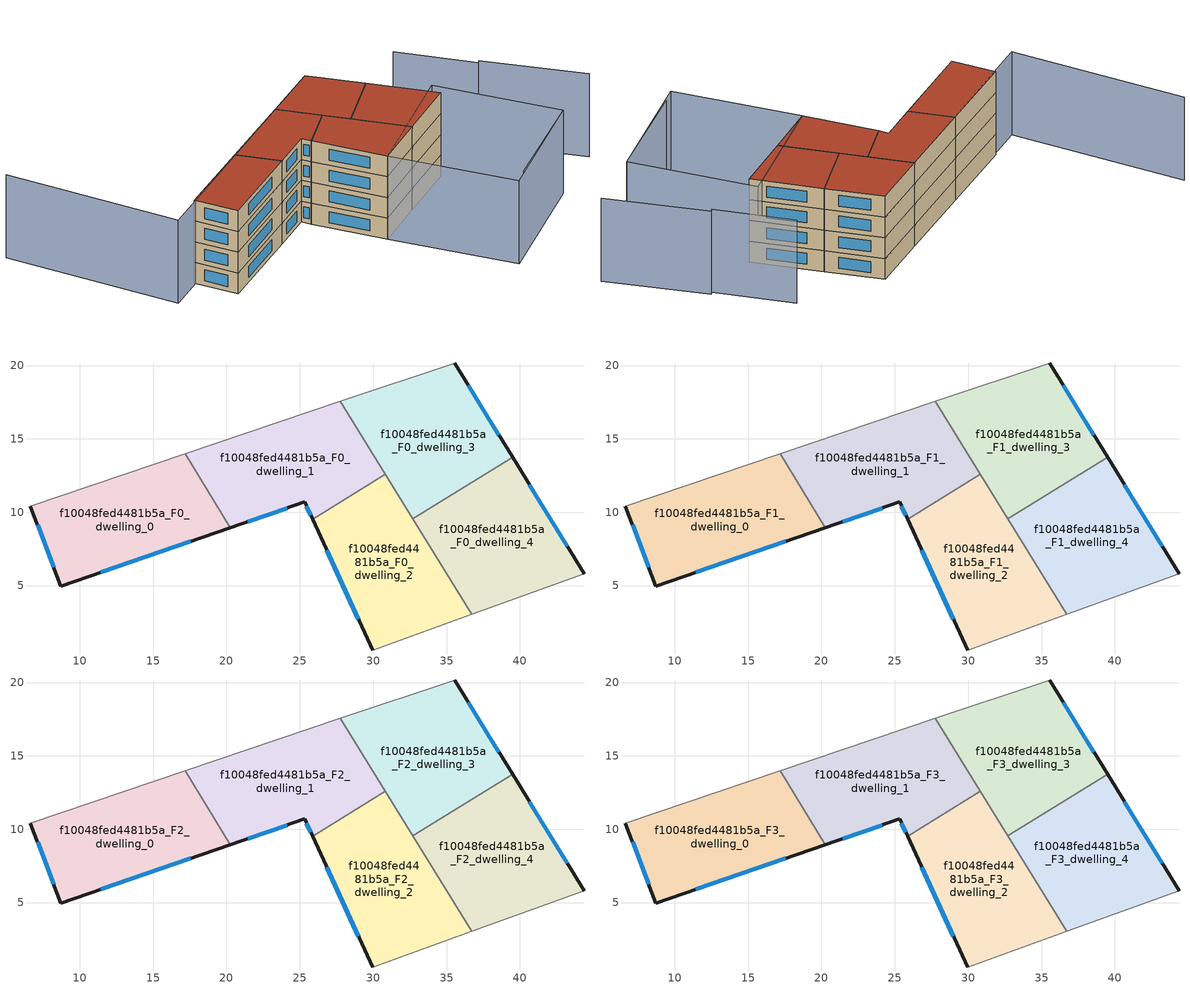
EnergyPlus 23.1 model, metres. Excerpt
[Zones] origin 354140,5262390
f10048fed4481b5a_F0_dwelling_0
 floor ground (EU_floor_Construction): 17.18,13.98 20.27,8.95 8.72,4.96 6.63,10.42 z0
 wall outside (EU_wall_Construction): 6.63,10.42 8.72,4.96 20.27,8.95 z0:3
 wall adiabatic (EU_wall_Construction): 17.18,13.98 6.63,10.42 z0:3
 wall to f10048fed4481b5a_F0_dwelling_1 (EU_wall_Construction): 20.27,8.95 17.18,13.98 z0:3
 window (EU_Window_Construction): 11.43,5.9 17.56,8.01 / 7.12,9.14 8.23,6.24 z0.7:2.3
f10048fed4481b5a_F0_dwelling_1
 floor ground (EU_floor_Construction): 27.77,17.55 30.84,12.57 25.87,9.51 25.33,10.7 20.27,8.95 17.18,13.98 z0
 wall outside (EU_wall_Construction): 20.27,8.95 25.33,10.7 25.87,9.51 z0:3
 wall adiabatic (EU_wall_Construction): 27.77,17.55 17.18,13.98 z0:3
 wall to f10048fed4481b5a_F0_dwelling_2 (EU_wall_Construction): 25.87,9.51 30.84,12.57 z0:3
 wall to f10048fed4481b5a_F0_dwelling_3 (EU_wall_Construction): 30.84,12.57 27.77,17.55 z0:3
 window (EU_Window_Construction): 25.45,10.42 25.74,9.79 / 21.46,9.36 24.14,10.29 z0.7:2.3
f10048fed4481b5a_F0_dwelling_2
 floor ground (EU_floor_Construction): 30.84,12.57 36.71,3.05 29.96,0.61 25.87,9.51 z0
 wall outside (EU_wall_Construction): 25.87,9.51 29.96,0.61 z0:3
 wall adiabatic (EU_wall_Construction): 29.96,0.61 36.71,3.05 z0:3
 wall to f10048fed4481b5a_F0_dwelling_4 (EU_wall_Construction): 36.71,3.05 32.7,9.55 z0:3
 wall to f10048fed4481b5a_F0_dwelling_3 (EU_wall_Construction): 32.7,9.55 30.84,12.57 z0:3
 window (EU_Window_Construction): 26.83,7.42 29,2.7 z0.7:2.3
f10048fed4481b5a_F0_dwelling_3
 floor ground (EU_floor_Construction): 35.55,20.17 39.5,13.74 32.7,9.55 27.77,17.55 z0
 wall outside (EU_wall_Construction): 39.5,13.74 35.55,20.17 z0:3
 wall adiabatic (EU_wall_Construction): 35.55,20.17 27.77,17.55 z0:3
 wall to f10048fed4481b5a_F0_dwelling_4 (EU_wall_Construction): 32.7,9.55 39.5,13.74 z0:3
 window (EU_Window_Construction): 38.57,15.25 36.48,18.66 z0.7:2.3
f10048fed4481b5a_F0_dwelling_4
 floor ground (EU_floor_Construction): 39.5,13.74 44.38,5.82 36.71,3.05 32.7,9.55 z0
 wall outside (EU_wall_Construction): 44.38,5.82 39.5,13.74 z0:3
 wall adiabatic (EU_wall_Construction): 36.71,3.05 44.38,5.82 z0:3
 window (EU_Window_Construction): 43.24,7.68 40.65,11.88 z0.7:2.3
f10048fed4481b5a_F1_dwelling_0
 floor to f10048fed4481b5a_F0_dwelling_0 (EU_floor_Construction): 17.18,13.98 20.27,8.95 8.72,4.96 6.63,10.42 z3
 wall outside (EU_wall_Construction): 6.63,10.42 8.72,4.96 20.27,8.95 z3:6
 wall adiabatic (EU_wall_Construction): 17.18,13.98 6.63,10.42 z3:6
 wall to f10048fed4481b5a_F1_dwelling_1 (EU_wall_Construction): 20.27,8.95 17.18,13.98 z3:6
 window (EU_Window_Construction): 11.43,5.9 17.56,8.01 / 7.12,9.14 8.23,6.24 z3.7:5.3
f10048fed4481b5a_F1_dwelling_1
 floor to f10048fed4481b5a_F0_dwelling_1 (EU_floor_Construction): 27.77,17.55 30.84,12.57 25.87,9.51 25.33,10.7 20.27,8.95 17.18,13.98 z3
 wall outside (EU_wall_Construction): 20.27,8.95 25.33,10.7 25.87,9.51 z3:6
 wall adiabatic (EU_wall_Construction): 27.77,17.55 17.18,13.98 z3:6
 wall to f10048fed4481b5a_F1_dwelling_2 (EU_wall_Construction): 25.87,9.51 30.84,12.57 z3:6
 wall to f10048fed4481b5a_F1_dwelling_3 (EU_wall_Construction): 30.84,12.57 27.77,17.55 z3:6
 window (EU_Window_Construction): 25.45,10.42 25.74,9.79 / 21.46,9.36 24.14,10.29 z3.7:5.3
f10048fed4481b5a_F1_dwelling_2
 floor to f10048fed4481b5a_F0_dwelling_2 (EU_floor_Construction): 30.84,12.57 36.71,3.05 29.96,0.61 25.87,9.51 z3
 wall outside (EU_wall_Construction): 25.87,9.51 29.96,0.61 z3:6
 wall adiabatic (EU_wall_Construction): 29.96,0.61 36.71,3.05 z3:6
 wall to f10048fed4481b5a_F1_dwelling_4 (EU_wall_Construction): 36.71,3.05 32.7,9.55 z3:6
 wall to f10048fed4481b5a_F1_dwelling_3 (EU_wall_Construction): 32.7,9.55 30.84,12.57 z3:6
 window (EU_Window_Construction): 26.83,7.42 29,2.7 z3.7:5.3
f10048fed4481b5a_F1_dwelling_3
 floor to f10048fed4481b5a_F0_dwelling_3 (EU_floor_Construction): 35.55,20.17 39.5,13.74 32.7,9.55 27.77,17.55 z3
 wall outside (EU_wall_Construction): 39.5,13.74 35.55,20.17 z3:6
 wall adiabatic (EU_wall_Construction): 35.55,20.17 27.77,17.55 z3:6
 wall to f10048fed4481b5a_F1_dwelling_4 (EU_wall_Construction): 32.7,9.55 39.5,13.74 z3:6
 window (EU_Window_Construction): 38.57,15.25 36.48,18.66 z3.7:5.3
f10048fed4481b5a_F1_dwelling_4
 floor to f10048fed4481b5a_F0_dwelling_4 (EU_floor_Construction): 39.5,13.74 44.38,5.82 36.71,3.05 32.7,9.55 z3
 wall outside (EU_wall_Construction): 44.38,5.82 39.5,13.74 z3:6
 wall adiabatic (EU_wall_Construction): 36.71,3.05 44.38,5.82 z3:6
 window (EU_Window_Construction): 43.24,7.68 40.65,11.88 z3.7:5.3
f10048fed4481b5a_F2_dwelling_0
 floor to f10048fed4481b5a_F1_dwelling_0 (EU_floor_Construction): 17.18,13.98 20.27,8.95 8.72,4.96 6.63,10.42 z6
 wall outside (EU_wall_Construction): 6.63,10.42 8.72,4.96 20.27,8.95 z6:9
 wall adiabatic (EU_wall_Construction): 17.18,13.98 6.63,10.42 z6:9
 wall to f10048fed4481b5a_F2_dwelling_1 (EU_wall_Construction): 20.27,8.95 17.18,13.98 z6:9
 window (EU_Window_Construction): 11.43,5.9 17.56,8.01 / 7.12,9.14 8.23,6.24 z6.7:8.3
f10048fed4481b5a_F2_dwelling_1
 floor to f10048fed4481b5a_F1_dwelling_1 (EU_floor_Construction): 27.77,17.55 30.84,12.57 25.87,9.51 25.33,10.7 20.27,8.95 17.18,13.98 z6
 wall outside (EU_wall_Construction): 20.27,8.95 25.33,10.7 25.87,9.51 z6:9
 wall adiabatic (EU_wall_Construction): 27.77,17.55 17.18,13.98 z6:9
 wall to f10048fed4481b5a_F2_dwelling_2 (EU_wall_Construction): 25.87,9.51 30.84,12.57 z6:9
 wall to f10048fed4481b5a_F2_dwelling_3 (EU_wall_Construction): 30.84,12.57 27.77,17.55 z6:9
 window (EU_Window_Construction): 25.45,10.42 25.74,9.79 / 21.46,9.36 24.14,10.29 z6.7:8.3
f10048fed4481b5a_F2_dwelling_2
 floor to f10048fed4481b5a_F1_dwelling_2 (EU_floor_Construction): 30.84,12.57 36.71,3.05 29.96,0.61 25.87,9.51 z6
 wall outside (EU_wall_Construction): 25.87,9.51 29.96,0.61 z6:9
 wall adiabatic (EU_wall_Construction): 29.96,0.61 36.71,3.05 z6:9
 wall to f10048fed4481b5a_F2_dwelling_4 (EU_wall_Construction): 36.71,3.05 32.7,9.55 z6:9
 wall to f10048fed4481b5a_F2_dwelling_3 (EU_wall_Construction): 32.7,9.55 30.84,12.57 z6:9
 window (EU_Window_Construction): 26.83,7.42 29,2.7 z6.7:8.3
f10048fed4481b5a_F2_dwelling_3
 floor to f10048fed4481b5a_F1_dwelling_3 (EU_floor_Construction): 35.55,20.17 39.5,13.74 32.7,9.55 27.77,17.55 z6
 wall outside (EU_wall_Construction): 39.5,13.74 35.55,20.17 z6:9
 wall adiabatic (EU_wall_Construction): 35.55,20.17 27.77,17.55 z6:9
 wall to f10048fed4481b5a_F2_dwelling_4 (EU_wall_Construction): 32.7,9.55 39.5,13.74 z6:9
 window (EU_Window_Construction): 38.57,15.25 36.48,18.66 z6.7:8.3
f10048fed4481b5a_F2_dwelling_4
 floor to f10048fed4481b5a_F1_dwelling_4 (EU_floor_Construction): 39.5,13.74 44.38,5.82 36.71,3.05 32.7,9.55 z6
 wall outside (EU_wall_Construction): 44.38,5.82 39.5,13.74 z6:9
 wall adiabatic (EU_wall_Construction): 36.71,3.05 44.38,5.82 z6:9
 window (EU_Window_Construction): 43.24,7.68 40.65,11.88 z6.7:8.3
f10048fed4481b5a_F3_dwelling_0
 floor to f10048fed4481b5a_F2_dwelling_0 (EU_floor_Construction): 17.18,13.98 20.27,8.95 8.72,4.96 6.63,10.42 z9
 wall outside (EU_wall_Construction): 6.63,10.42 8.72,4.96 20.27,8.95 z9:12
 wall adiabatic (EU_wall_Construction): 17.18,13.98 6.63,10.42 z9:12
 wall to f10048fed4481b5a_F3_dwelling_1 (EU_wall_Construction): 20.27,8.95 17.18,13.98 z9:12
 window (EU_Window_Construction): 11.43,5.9 17.56,8.01 / 7.12,9.14 8.23,6.24 z9.7:11.3
 roof outside (EU_roof_Construction): 20.27,8.95 17.18,13.98 6.63,10.42 8.72,4.96 z12
f10048fed4481b5a_F3_dwelling_1
 floor to f10048fed4481b5a_F2_dwelling_1 (EU_floor_Construction): 27.77,17.55 30.84,12.57 25.87,9.51 25.33,10.7 20.27,8.95 17.18,13.98 z9
 wall outside (EU_wall_Construction): 20.27,8.95 25.33,10.7 25.87,9.51 z9:12
 wall adiabatic (EU_wall_Construction): 27.77,17.55 17.18,13.98 z9:12
 wall to f10048fed4481b5a_F3_dwelling_2 (EU_wall_Construction): 25.87,9.51 30.84,12.57 z9:12
 wall to f10048fed4481b5a_F3_dwelling_3 (EU_wall_Construction): 30.84,12.57 27.77,17.55 z9:12
 window (EU_Window_Construction): 25.45,10.42 25.74,9.79 / 21.46,9.36 24.14,10.29 z9.7:11.3
 roof outside (EU_roof_Construction): 30.84,12.57 27.77,17.55 17.18,13.98 20.27,8.95 25.33,10.7 25.87,9.51 z12
f10048fed4481b5a_F3_dwelling_2
 floor to f10048fed4481b5a_F2_dwelling_2 (EU_floor_Construction): 30.84,12.57 36.71,3.05 29.96,0.61 25.87,9.51 z9
 wall outside (EU_wall_Construction): 25.87,9.51 29.96,0.61 z9:12
 wall adiabatic (EU_wall_Construction): 29.96,0.61 36.71,3.05 z9:12
 wall to f10048fed4481b5a_F3_dwelling_4 (EU_wall_Construction): 36.71,3.05 32.7,9.55 z9:12
 wall to f10048fed4481b5a_F3_dwelling_3 (EU_wall_Construction): 32.7,9.55 30.84,12.57 z9:12
 window (EU_Window_Construction): 26.83,7.42 29,2.7 z9.7:11.3
 roof outside (EU_roof_Construction): 36.71,3.05 30.84,12.57 25.87,9.51 29.96,0.61 z12
f10048fed4481b5a_F3_dwelling_3
 floor to f10048fed4481b5a_F2_dwelling_3 (EU_floor_Construction): 35.55,20.17 39.5,13.74 32.7,9.55 27.77,17.55 z9
 wall outside (EU_wall_Construction): 39.5,13.74 35.55,20.17 z9:12
 wall adiabatic (EU_wall_Construction): 35.55,20.17 27.77,17.55 z9:12
 wall to f10048fed4481b5a_F3_dwelling_4 (EU_wall_Construction): 32.7,9.55 39.5,13.74 z9:12
 window (EU_Window_Construction): 38.57,15.25 36.48,18.66 z9.7:11.3
 roof outside (EU_roof_Construction): 39.5,13.74 35.55,20.17 27.77,17.55 32.7,9.55 z12
f10048fed4481b5a_F3_dwelling_4
 floor to f10048fed4481b5a_F2_dwelling_4 (EU_floor_Construction): 39.5,13.74 44.38,5.82 36.71,3.05 32.7,9.55 z9
 wall outside (EU_wall_Construction): 44.38,5.82 39.5,13.74 z9:12
 wall adiabatic (EU_wall_Construction): 36.71,3.05 44.38,5.82 z9:12
 window (EU_Window_Construction): 43.24,7.68 40.65,11.88 z9.7:11.3
 roof outside (EU_roof_Construction): 44.38,5.82 39.5,13.74 32.7,9.55 36.71,3.05 z12
shading: 39.19,-13.37 52.13,-7.35 / 35.55,20.17 2.15,8.66 / 2.15,8.66 -5.39,30.5 / 59.99,-3.94 52.69,7.59 / 52.29,7.3 46.83,16.29 / 37.3,-14.54 29.96,0.61 / 29.96,0.61 44.79,7.79 / 44.79,7.79 52.13,-7.35 / 52.13,-7.35 37.3,-14.54 z0:12
[Building]
EU S2 Campaign: North Axis=0; Terrain=City; Solar Distribution=FullExterior
[Site:Location]
Budapest.Ferenc.Liszt.Intl.AP: Latitude=47.437; Longitude=19.256; Time Zone=1; Elevation=185
[SizingPeriod:WeatherFileDays]
AnnualSizingPeriod: Begin Month=1; Begin Day of Month=1; End Month=12; End Day of Month=31; Day of Week for Start Day=Monday; Use Weather File Daylight Saving Period=No; Use Weather File Rain and Snow Indicators=No
[MATERIAL]
EU_InternalMass_Material: Roughness=MediumRough; Thickness=0.1; Conductivity=1; Density=1800; Specific Heat=900; Thermal Absorptance=0.9; Solar Absorptance=0.7; Visible Absorptance=0.7
[MATERIAL:NOMASS] Roughness=MediumRough; Thermal Absorptance=0.9; Solar Absorptance=0.7; Visible Absorptance=0.7
Name | Thermal Resistance
EU_wall_NoMass | 0.832559
EU_roof_NoMass | 1.39638
EU_floor_NoMass | 0.872794
[WINDOWMATERIAL:SIMPLEGLAZINGSYSTEM]
EU_Window_SimpleGlazing: UFactor=2.79869; Solar Heat Gain Coefficient=0.75; Visible Transmittance=0.75
[CONSTRUCTION]
EU_wall_Construction: EU_wall_NoMass
EU_roof_Construction: EU_roof_NoMass
EU_floor_Construction: EU_floor_NoMass
EU_Window_Construction: EU_Window_SimpleGlazing
EU_InternalMass_Construction: EU_InternalMass_Material
[ZONE] Type=1; Multiplier=1; Ceiling Height=autocalculate; Floor Area=autocalculate; Part of Total Floor Area=Yes
Name | Volume
f10048fed4481b5a_F0_dwelling_0 | 203.107
f10048fed4481b5a_F1_dwelling_0; f10048fed4481b5a_F2_dwelling_0; f10048fed4481b5a_F3_dwelling_0 | 203.106
f10048fed4481b5a_F0_dwelling_1; f10048fed4481b5a_F1_dwelling_1; f10048fed4481b5a_F2_dwelling_1; f10048fed4481b5a_F3_dwelling_1 | 203.118
f10048fed4481b5a_F0_dwelling_2 | 203.094
f10048fed4481b5a_F1_dwelling_2; f10048fed4481b5a_F2_dwelling_2; f10048fed4481b5a_F3_dwelling_2 | 203.095
f10048fed4481b5a_F0_dwelling_3; f10048fed4481b5a_F1_dwelling_3; f10048fed4481b5a_F2_dwelling_3; f10048fed4481b5a_F3_dwelling_3 | 203.123
f10048fed4481b5a_F0_dwelling_4; f10048fed4481b5a_F1_dwelling_4; f10048fed4481b5a_F2_dwelling_4; f10048fed4481b5a_F3_dwelling_4 | 203.11
[INTERNALMASS] Construction=EU_InternalMass_Construction
Name | Zone or ZoneList | Surface Area
f10048fed4481b5a_F0_dwelling_0_EU_InternalMass | f10048fed4481b5a_F0_dwelling_0 | 67.7022
f10048fed4481b5a_F0_dwelling_1_EU_InternalMass | f10048fed4481b5a_F0_dwelling_1 | 67.7064
f10048fed4481b5a_F0_dwelling_2_EU_InternalMass | f10048fed4481b5a_F0_dwelling_2 | 67.697
f10048fed4481b5a_F0_dwelling_3_EU_InternalMass | f10048fed4481b5a_F0_dwelling_3 | 67.7077
f10048fed4481b5a_F0_dwelling_4_EU_InternalMass | f10048fed4481b5a_F0_dwelling_4 | 67.7031
f10048fed4481b5a_F1_dwelling_0_EU_InternalMass | f10048fed4481b5a_F1_dwelling_0 | 67.7022
f10048fed4481b5a_F1_dwelling_1_EU_InternalMass | f10048fed4481b5a_F1_dwelling_1 | 67.7064
f10048fed4481b5a_F1_dwelling_2_EU_InternalMass | f10048fed4481b5a_F1_dwelling_2 | 67.697
f10048fed4481b5a_F1_dwelling_3_EU_InternalMass | f10048fed4481b5a_F1_dwelling_3 | 67.7077
f10048fed4481b5a_F1_dwelling_4_EU_InternalMass | f10048fed4481b5a_F1_dwelling_4 | 67.7031
f10048fed4481b5a_F2_dwelling_0_EU_InternalMass | f10048fed4481b5a_F2_dwelling_0 | 67.7022
f10048fed4481b5a_F2_dwelling_1_EU_InternalMass | f10048fed4481b5a_F2_dwelling_1 | 67.7064
f10048fed4481b5a_F2_dwelling_2_EU_InternalMass | f10048fed4481b5a_F2_dwelling_2 | 67.697
f10048fed4481b5a_F2_dwelling_3_EU_InternalMass | f10048fed4481b5a_F2_dwelling_3 | 67.7077
f10048fed4481b5a_F2_dwelling_4_EU_InternalMass | f10048fed4481b5a_F2_dwelling_4 | 67.7031
f10048fed4481b5a_F3_dwelling_0_EU_InternalMass | f10048fed4481b5a_F3_dwelling_0 | 67.7022
f10048fed4481b5a_F3_dwelling_1_EU_InternalMass | f10048fed4481b5a_F3_dwelling_1 | 67.7064
f10048fed4481b5a_F3_dwelling_2_EU_InternalMass | f10048fed4481b5a_F3_dwelling_2 | 67.697
f10048fed4481b5a_F3_dwelling_3_EU_InternalMass | f10048fed4481b5a_F3_dwelling_3 | 67.7077
f10048fed4481b5a_F3_dwelling_4_EU_InternalMass | f10048fed4481b5a_F3_dwelling_4 | 67.7031
[OTHEREQUIPMENT] Fuel Type=Electricity; Design Level Calculation Method=Watts/Area; Power per Zone Floor Area=1; Fraction Latent=0; Fraction Radiant=0; Fraction Lost=0; Carbon Dioxide Generation Rate=0; EndUse Subcategory=EU_Step8_InternalGains
Name | Zone or ZoneList or Space or SpaceList | Schedule
EU_Step8_InternalGain_f10048fed4481b5a_F0_dwelling_0_f000 | f10048fed4481b5a_F0_dwelling_0 | EU_Step8_GainSchedule_f10048fed4481b5a_F0_dwelling_0_f000
EU_Step8_InternalGain_f10048fed4481b5a_F0_dwelling_1_f000 | f10048fed4481b5a_F0_dwelling_1 | EU_Step8_GainSchedule_f10048fed4481b5a_F0_dwelling_1_f000
EU_Step8_InternalGain_f10048fed4481b5a_F0_dwelling_2_f000 | f10048fed4481b5a_F0_dwelling_2 | EU_Step8_GainSchedule_f10048fed4481b5a_F0_dwelling_2_f000
EU_Step8_InternalGain_f10048fed4481b5a_F0_dwelling_3_f000 | f10048fed4481b5a_F0_dwelling_3 | EU_Step8_GainSchedule_f10048fed4481b5a_F0_dwelling_3_f000
EU_Step8_InternalGain_f10048fed4481b5a_F0_dwelling_4_f000 | f10048fed4481b5a_F0_dwelling_4 | EU_Step8_GainSchedule_f10048fed4481b5a_F0_dwelling_4_f000
EU_Step8_InternalGain_f10048fed4481b5a_F1_dwelling_0_f000 | f10048fed4481b5a_F1_dwelling_0 | EU_Step8_GainSchedule_f10048fed4481b5a_F1_dwelling_0_f000
EU_Step8_InternalGain_f10048fed4481b5a_F1_dwelling_1_f000 | f10048fed4481b5a_F1_dwelling_1 | EU_Step8_GainSchedule_f10048fed4481b5a_F1_dwelling_1_f000
EU_Step8_InternalGain_f10048fed4481b5a_F1_dwelling_2_f000 | f10048fed4481b5a_F1_dwelling_2 | EU_Step8_GainSchedule_f10048fed4481b5a_F1_dwelling_2_f000
EU_Step8_InternalGain_f10048fed4481b5a_F1_dwelling_3_f000 | f10048fed4481b5a_F1_dwelling_3 | EU_Step8_GainSchedule_f10048fed4481b5a_F1_dwelling_3_f000
EU_Step8_InternalGain_f10048fed4481b5a_F1_dwelling_4_f000 | f10048fed4481b5a_F1_dwelling_4 | EU_Step8_GainSchedule_f10048fed4481b5a_F1_dwelling_4_f000
EU_Step8_InternalGain_f10048fed4481b5a_F2_dwelling_0_f000 | f10048fed4481b5a_F2_dwelling_0 | EU_Step8_GainSchedule_f10048fed4481b5a_F2_dwelling_0_f000
EU_Step8_InternalGain_f10048fed4481b5a_F2_dwelling_1_f000 | f10048fed4481b5a_F2_dwelling_1 | EU_Step8_GainSchedule_f10048fed4481b5a_F2_dwelling_1_f000
EU_Step8_InternalGain_f10048fed4481b5a_F2_dwelling_2_f000 | f10048fed4481b5a_F2_dwelling_2 | EU_Step8_GainSchedule_f10048fed4481b5a_F2_dwelling_2_f000
EU_Step8_InternalGain_f10048fed4481b5a_F2_dwelling_3_f000 | f10048fed4481b5a_F2_dwelling_3 | EU_Step8_GainSchedule_f10048fed4481b5a_F2_dwelling_3_f000
EU_Step8_InternalGain_f10048fed4481b5a_F2_dwelling_4_f000 | f10048fed4481b5a_F2_dwelling_4 | EU_Step8_GainSchedule_f10048fed4481b5a_F2_dwelling_4_f000
EU_Step8_InternalGain_f10048fed4481b5a_F3_dwelling_0_f000 | f10048fed4481b5a_F3_dwelling_0 | EU_Step8_GainSchedule_f10048fed4481b5a_F3_dwelling_0_f000
EU_Step8_InternalGain_f10048fed4481b5a_F3_dwelling_1_f000 | f10048fed4481b5a_F3_dwelling_1 | EU_Step8_GainSchedule_f10048fed4481b5a_F3_dwelling_1_f000
EU_Step8_InternalGain_f10048fed4481b5a_F3_dwelling_2_f000 | f10048fed4481b5a_F3_dwelling_2 | EU_Step8_GainSchedule_f10048fed4481b5a_F3_dwelling_2_f000
EU_Step8_InternalGain_f10048fed4481b5a_F3_dwelling_3_f000 | f10048fed4481b5a_F3_dwelling_3 | EU_Step8_GainSchedule_f10048fed4481b5a_F3_dwelling_3_f000
EU_Step8_InternalGain_f10048fed4481b5a_F3_dwelling_4_f000 | f10048fed4481b5a_F3_dwelling_4 | EU_Step8_GainSchedule_f10048fed4481b5a_F3_dwelling_4_f000
[ZONEVENTILATION:DESIGNFLOWRATE] Schedule=EU_AlwaysOn; Design Flow Rate Calculation Method=AirChanges/Hour; Air Changes per Hour=0.475469; Ventilation Type=Natural; Fan Pressure Rise=0; Fan Total Efficiency=1; Constant Term Coefficient=1; Temperature Term Coefficient=0; Velocity Term Coefficient=0; Velocity Squared Term Coefficient=0; Minimum Indoor Temperature=-100; Maximum Indoor Temperature=100; Delta Temperature=-100; Minimum Outdoor Temperature=-100; Maximum Outdoor Temperature=100; Maximum Wind Speed=40
Name | Zone or ZoneList or Space or SpaceList
EU_ConstantAir_f10048fed4481b5a_F0_dwelling_0 | f10048fed4481b5a_F0_dwelling_0
EU_ConstantAir_f10048fed4481b5a_F0_dwelling_1 | f10048fed4481b5a_F0_dwelling_1
EU_ConstantAir_f10048fed4481b5a_F0_dwelling_2 | f10048fed4481b5a_F0_dwelling_2
EU_ConstantAir_f10048fed4481b5a_F0_dwelling_3 | f10048fed4481b5a_F0_dwelling_3
EU_ConstantAir_f10048fed4481b5a_F0_dwelling_4 | f10048fed4481b5a_F0_dwelling_4
EU_ConstantAir_f10048fed4481b5a_F1_dwelling_0 | f10048fed4481b5a_F1_dwelling_0
EU_ConstantAir_f10048fed4481b5a_F1_dwelling_1 | f10048fed4481b5a_F1_dwelling_1
EU_ConstantAir_f10048fed4481b5a_F1_dwelling_2 | f10048fed4481b5a_F1_dwelling_2
EU_ConstantAir_f10048fed4481b5a_F1_dwelling_3 | f10048fed4481b5a_F1_dwelling_3
EU_ConstantAir_f10048fed4481b5a_F1_dwelling_4 | f10048fed4481b5a_F1_dwelling_4
EU_ConstantAir_f10048fed4481b5a_F2_dwelling_0 | f10048fed4481b5a_F2_dwelling_0
EU_ConstantAir_f10048fed4481b5a_F2_dwelling_1 | f10048fed4481b5a_F2_dwelling_1
EU_ConstantAir_f10048fed4481b5a_F2_dwelling_2 | f10048fed4481b5a_F2_dwelling_2
EU_ConstantAir_f10048fed4481b5a_F2_dwelling_3 | f10048fed4481b5a_F2_dwelling_3
EU_ConstantAir_f10048fed4481b5a_F2_dwelling_4 | f10048fed4481b5a_F2_dwelling_4
EU_ConstantAir_f10048fed4481b5a_F3_dwelling_0 | f10048fed4481b5a_F3_dwelling_0
EU_ConstantAir_f10048fed4481b5a_F3_dwelling_1 | f10048fed4481b5a_F3_dwelling_1
EU_ConstantAir_f10048fed4481b5a_F3_dwelling_2 | f10048fed4481b5a_F3_dwelling_2
EU_ConstantAir_f10048fed4481b5a_F3_dwelling_3 | f10048fed4481b5a_F3_dwelling_3
EU_ConstantAir_f10048fed4481b5a_F3_dwelling_4 | f10048fed4481b5a_F3_dwelling_4
[HVACTEMPLATE:THERMOSTAT] Constant Heating Setpoint=20; Constant Cooling Setpoint=50
EU_HeatOnly_f10048fed4481b5a_F0_dwelling_0; EU_HeatOnly_f10048fed4481b5a_F0_dwelling_1; EU_HeatOnly_f10048fed4481b5a_F0_dwelling_2; EU_HeatOnly_f10048fed4481b5a_F0_dwelling_3; EU_HeatOnly_f10048fed4481b5a_F0_dwelling_4; EU_HeatOnly_f10048fed4481b5a_F1_dwelling_0; EU_HeatOnly_f10048fed4481b5a_F1_dwelling_1; EU_HeatOnly_f10048fed4481b5a_F1_dwelling_2; EU_HeatOnly_f10048fed4481b5a_F1_dwelling_3; EU_HeatOnly_f10048fed4481b5a_F1_dwelling_4; EU_HeatOnly_f10048fed4481b5a_F2_dwelling_0; EU_HeatOnly_f10048fed4481b5a_F2_dwelling_1; EU_HeatOnly_f10048fed4481b5a_F2_dwelling_2; EU_HeatOnly_f10048fed4481b5a_F2_dwelling_3; EU_HeatOnly_f10048fed4481b5a_F2_dwelling_4; EU_HeatOnly_f10048fed4481b5a_F3_dwelling_0; EU_HeatOnly_f10048fed4481b5a_F3_dwelling_1; EU_HeatOnly_f10048fed4481b5a_F3_dwelling_2; EU_HeatOnly_f10048fed4481b5a_F3_dwelling_3; EU_HeatOnly_f10048fed4481b5a_F3_dwelling_4
[HVACTEMPLATE:ZONE:IDEALLOADSAIRSYSTEM] System Availability Schedule=EU_AlwaysOn; Maximum Heating Supply Air Temperature=50; Minimum Cooling Supply Air Temperature=13; Maximum Heating Supply Air Humidity Ratio=0.0156; Minimum Cooling Supply Air Humidity Ratio=0.0077; Heating Limit=NoLimit; Cooling Limit=NoLimit; Heating Availability Schedule=EU_AlwaysOn; Cooling Availability Schedule=EU_CoolingOff; Dehumidification Control Type=ConstantSensibleHeatRatio; Cooling Sensible Heat Ratio=0.7; Dehumidification Setpoint=60; Humidification Control Type=None; Humidification Setpoint=30; Outdoor Air Method=None; Outdoor Air Flow Rate per Person=0.00944; Outdoor Air Flow Rate per Zone Floor Area=0; Outdoor Air Flow Rate per Zone=0; Demand Controlled Ventilation Type=None; Outdoor Air Economizer Type=NoEconomizer; Heat Recovery Type=None; Sensible Heat Recovery Effectiveness=0.7; Latent Heat Recovery Effectiveness=0.65
Name | Template Thermostat
f10048fed4481b5a_F0_dwelling_0 | EU_HeatOnly_f10048fed4481b5a_F0_dwelling_0
f10048fed4481b5a_F0_dwelling_1 | EU_HeatOnly_f10048fed4481b5a_F0_dwelling_1
f10048fed4481b5a_F0_dwelling_2 | EU_HeatOnly_f10048fed4481b5a_F0_dwelling_2
f10048fed4481b5a_F0_dwelling_3 | EU_HeatOnly_f10048fed4481b5a_F0_dwelling_3
f10048fed4481b5a_F0_dwelling_4 | EU_HeatOnly_f10048fed4481b5a_F0_dwelling_4
f10048fed4481b5a_F1_dwelling_0 | EU_HeatOnly_f10048fed4481b5a_F1_dwelling_0
f10048fed4481b5a_F1_dwelling_1 | EU_HeatOnly_f10048fed4481b5a_F1_dwelling_1
f10048fed4481b5a_F1_dwelling_2 | EU_HeatOnly_f10048fed4481b5a_F1_dwelling_2
f10048fed4481b5a_F1_dwelling_3 | EU_HeatOnly_f10048fed4481b5a_F1_dwelling_3
f10048fed4481b5a_F1_dwelling_4 | EU_HeatOnly_f10048fed4481b5a_F1_dwelling_4
f10048fed4481b5a_F2_dwelling_0 | EU_HeatOnly_f10048fed4481b5a_F2_dwelling_0
f10048fed4481b5a_F2_dwelling_1 | EU_HeatOnly_f10048fed4481b5a_F2_dwelling_1
f10048fed4481b5a_F2_dwelling_2 | EU_HeatOnly_f10048fed4481b5a_F2_dwelling_2
f10048fed4481b5a_F2_dwelling_3 | EU_HeatOnly_f10048fed4481b5a_F2_dwelling_3
f10048fed4481b5a_F2_dwelling_4 | EU_HeatOnly_f10048fed4481b5a_F2_dwelling_4
f10048fed4481b5a_F3_dwelling_0 | EU_HeatOnly_f10048fed4481b5a_F3_dwelling_0
f10048fed4481b5a_F3_dwelling_1 | EU_HeatOnly_f10048fed4481b5a_F3_dwelling_1
f10048fed4481b5a_F3_dwelling_2 | EU_HeatOnly_f10048fed4481b5a_F3_dwelling_2
f10048fed4481b5a_F3_dwelling_3 | EU_HeatOnly_f10048fed4481b5a_F3_dwelling_3
f10048fed4481b5a_F3_dwelling_4 | EU_HeatOnly_f10048fed4481b5a_F3_dwelling_4
[SIZING:ZONE] Zone Cooling Design Supply Air Temperature Input Method=SupplyAirTemperature; Zone Cooling Design Supply Air Temperature=13; Zone Heating Design Supply Air Temperature Input Method=SupplyAirTemperature; Zone Heating Design Supply Air Temperature=50; Zone Cooling Design Supply Air Humidity Ratio=0.008; Zone Heating Design Supply Air Humidity Ratio=0.008; Cooling Design Air Flow Method=DesignDay; Cooling Design Air Flow Rate=0; Cooling Minimum Air Flow per Zone Floor Area=0.000762; Cooling Minimum Air Flow=0; Cooling Minimum Air Flow Fraction=0.2; Heating Design Air Flow Method=DesignDay; Heating Design Air Flow Rate=0; Heating Maximum Air Flow per Zone Floor Area=0.002032; Heating Maximum Air Flow=0.141576; Heating Maximum Air Flow Fraction=0.3; Account for Dedicated Outdoor Air System=No; Dedicated Outdoor Air System Control Strategy=NeutralSupplyAir; Dedicated Outdoor Air Low Setpoint Temperature for Design=autosize; Dedicated Outdoor Air High Setpoint Temperature for Design=autosize; Zone Load Sizing Method=Sensible Load Only No Latent Load; Zone Latent Cooling Design Supply Air Humidity Ratio Input Method=HumidityRatioDifference; Zone Cooling Design Supply Air Humidity Ratio Difference=0.005; Zone Latent Heating Design Supply Air Humidity Ratio Input Method=HumidityRatioDifference; Zone Humidification Design Supply Air Humidity Ratio Difference=0.005
f10048fed4481b5a_F0_dwelling_0; f10048fed4481b5a_F0_dwelling_1; f10048fed4481b5a_F0_dwelling_2; f10048fed4481b5a_F0_dwelling_3; f10048fed4481b5a_F0_dwelling_4; f10048fed4481b5a_F1_dwelling_0; f10048fed4481b5a_F1_dwelling_1; f10048fed4481b5a_F1_dwelling_2; f10048fed4481b5a_F1_dwelling_3; f10048fed4481b5a_F1_dwelling_4; f10048fed4481b5a_F2_dwelling_0; f10048fed4481b5a_F2_dwelling_1; f10048fed4481b5a_F2_dwelling_2; f10048fed4481b5a_F2_dwelling_3; f10048fed4481b5a_F2_dwelling_4; f10048fed4481b5a_F3_dwelling_0; f10048fed4481b5a_F3_dwelling_1; f10048fed4481b5a_F3_dwelling_2; f10048fed4481b5a_F3_dwelling_3; f10048fed4481b5a_F3_dwelling_4
[SCHEDULE:CONSTANT]
Name | Hourly Value
EU_AlwaysOn | 1
EU_CoolingOff | 0
[SCHEDULE:FILE] Column Number=1; Rows to Skip at Top=0; Number of Hours of Data=8760; Column Separator=Comma; Interpolate to Timestep=No; Minutes per Item=60; Adjust Schedule for Daylight Savings=Yes
Name | File
EU_Step8_GainSchedule_f10048fed4481b5a_F0_dwelling_0_f000 | ../../schedules/f10048fed4481b5a/f10048fed4481b5a_F0_dwelling_0_f000_gain.csv
EU_Step8_GainSchedule_f10048fed4481b5a_F0_dwelling_1_f000 | ../../schedules/f10048fed4481b5a/f10048fed4481b5a_F0_dwelling_1_f000_gain.csv
EU_Step8_GainSchedule_f10048fed4481b5a_F0_dwelling_2_f000 | ../../schedules/f10048fed4481b5a/f10048fed4481b5a_F0_dwelling_2_f000_gain.csv
EU_Step8_GainSchedule_f10048fed4481b5a_F0_dwelling_3_f000 | ../../schedules/f10048fed4481b5a/f10048fed4481b5a_F0_dwelling_3_f000_gain.csv
EU_Step8_GainSchedule_f10048fed4481b5a_F0_dwelling_4_f000 | ../../schedules/f10048fed4481b5a/f10048fed4481b5a_F0_dwelling_4_f000_gain.csv
EU_Step8_GainSchedule_f10048fed4481b5a_F1_dwelling_0_f000 | ../../schedules/f10048fed4481b5a/f10048fed4481b5a_F1_dwelling_0_f000_gain.csv
EU_Step8_GainSchedule_f10048fed4481b5a_F1_dwelling_1_f000 | ../../schedules/f10048fed4481b5a/f10048fed4481b5a_F1_dwelling_1_f000_gain.csv
EU_Step8_GainSchedule_f10048fed4481b5a_F1_dwelling_2_f000 | ../../schedules/f10048fed4481b5a/f10048fed4481b5a_F1_dwelling_2_f000_gain.csv
EU_Step8_GainSchedule_f10048fed4481b5a_F1_dwelling_3_f000 | ../../schedules/f10048fed4481b5a/f10048fed4481b5a_F1_dwelling_3_f000_gain.csv
EU_Step8_GainSchedule_f10048fed4481b5a_F1_dwelling_4_f000 | ../../schedules/f10048fed4481b5a/f10048fed4481b5a_F1_dwelling_4_f000_gain.csv
EU_Step8_GainSchedule_f10048fed4481b5a_F2_dwelling_0_f000 | ../../schedules/f10048fed4481b5a/f10048fed4481b5a_F2_dwelling_0_f000_gain.csv
EU_Step8_GainSchedule_f10048fed4481b5a_F2_dwelling_1_f000 | ../../schedules/f10048fed4481b5a/f10048fed4481b5a_F2_dwelling_1_f000_gain.csv
EU_Step8_GainSchedule_f10048fed4481b5a_F2_dwelling_2_f000 | ../../schedules/f10048fed4481b5a/f10048fed4481b5a_F2_dwelling_2_f000_gain.csv
EU_Step8_GainSchedule_f10048fed4481b5a_F2_dwelling_3_f000 | ../../schedules/f10048fed4481b5a/f10048fed4481b5a_F2_dwelling_3_f000_gain.csv
EU_Step8_GainSchedule_f10048fed4481b5a_F2_dwelling_4_f000 | ../../schedules/f10048fed4481b5a/f10048fed4481b5a_F2_dwelling_4_f000_gain.csv
EU_Step8_GainSchedule_f10048fed4481b5a_F3_dwelling_0_f000 | ../../schedules/f10048fed4481b5a/f10048fed4481b5a_F3_dwelling_0_f000_gain.csv
EU_Step8_GainSchedule_f10048fed4481b5a_F3_dwelling_1_f000 | ../../schedules/f10048fed4481b5a/f10048fed4481b5a_F3_dwelling_1_f000_gain.csv
EU_Step8_GainSchedule_f10048fed4481b5a_F3_dwelling_2_f000 | ../../schedules/f10048fed4481b5a/f10048fed4481b5a_F3_dwelling_2_f000_gain.csv
EU_Step8_GainSchedule_f10048fed4481b5a_F3_dwelling_3_f000 | ../../schedules/f10048fed4481b5a/f10048fed4481b5a_F3_dwelling_3_f000_gain.csv
EU_Step8_GainSchedule_f10048fed4481b5a_F3_dwelling_4_f000 | ../../schedules/f10048fed4481b5a/f10048fed4481b5a_F3_dwelling_4_f000_gain.csv
